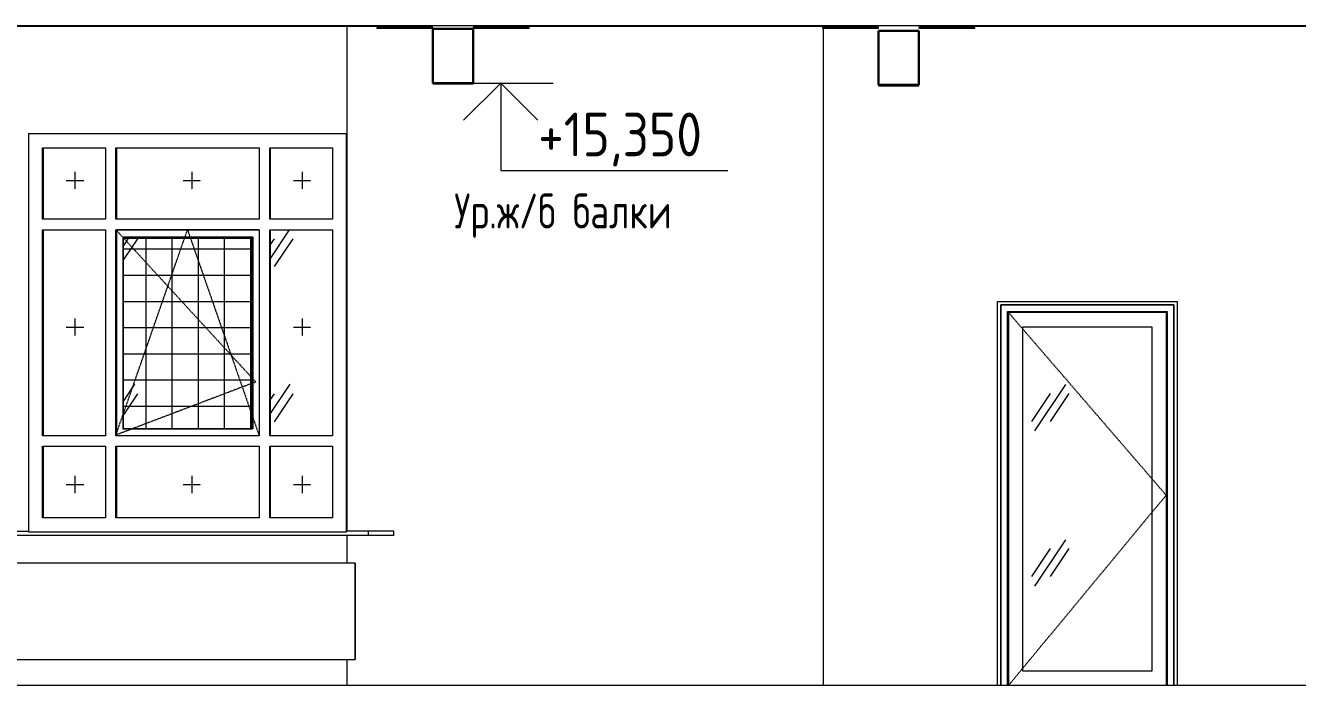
# Model space of a CAD drawing. Header units: millimetres. Extents: x -3929 to 624051, y 52832 to 514950.
# Drawn here: x 590151 to 597431, y 124646 to 128426 of the extents above; entities that cross this region are included whole.
import ezdxf

# ---------------------------------------------------------------- set-up
doc = ezdxf.new("R2010")
doc.units = ezdxf.units.MM
doc.linetypes.add('ADSK_Штриховая_ш2 п1_5', pattern=[4.5, 3, -1.5])
doc.linetypes.add('ADSK_Штриховая_ш3 п1_5', pattern=[4.5, 3, -1.5])
for name, color, linetype, lineweight in [('Аннотация', 7, 'Continuous', 18), ('Двери', 7, 'Continuous', 9), ('Каркас', 7, 'Continuous', 18), ('Окна', 7, 'Continuous', 9), ('Отметки', 7, 'Continuous', 9), ('Перекрытие', 7, 'Continuous', 18), ('Потолки', 7, 'Continuous', 9), ('Стены внутренние', 7, 'Continuous', 18), ('Стены наружные', 7, 'Continuous', 18), ('Узлы', 7, 'Continuous', 18)]:
    doc.layers.add(name, color=color, linetype=linetype, lineweight=lineweight)
doc.layers.add('Линии', color=7, linetype='Continuous', lineweight=9, true_color=0x00a600)
doc.styles.add('GOST Common_1', font='GOST_Common.ttf', dxfattribs={"width": 0.9, "height": 250})
doc.styles.add('GOST Common_3', font='GOST_Common.ttf', dxfattribs={"width": 0.8, "height": 350})
pattern_1 = [(236.31, (24482.36, 9022.3), (-888.9976, -1778), [320.533, -2884.8]), (236.31, (24500.14, 8968.96), (-888.9976, -1778), [192.32, -3013.01]), (236.31, (24393.46, 8968.96), (-888.9976, -1778), [192.32, -3013.01])]

# ---------------------------------------------------------------- blocks, each defined once
blk = doc.blocks.new('АС_Дверь_Однопольная_Алюминиевая - 1030х2200 алюм ост с мат_плёнкой Д19л-4850105-Разрез 1-1')
at = {"layer": 'Двери'}
h = blk.add_hatch(dxfattribs=at)
h.set_pattern_fill('FP_26', color=256, style=0, pattern_type=2)
h.set_pattern_definition([(236.31, (24475.97, 9022.3), (-888.998, -1778.001), [320.533, -2884.8]), (236.31, (24493.75, 8968.96), (-888.998, -1778.001), [192.32, -3013.015]), (236.31, (24387.07, 8968.96), (-888.998, -1778.001), [192.32, -3013.015])])
h.paths.add_polyline_path([(39626, 11982), (39749.6, 11982), (39749.6, 13955), (39009.6, 13955), (39009.6, 11982), (39365.2, 11982)])
for p, q in [((39874.6, 14080), (38884.6, 14080)), ((38884.6, 14080), (38884.6, 11900)), ((38884.6, 11900), (38884.6, 14080)), ((38884.6, 14080), (39874.6, 14080)), ((39874.6, 11900), (39874.6, 14080)), ((39874.6, 14080), (39874.6, 11900)), ((38923.6, 14041), (39835.6, 14041)), ((38923.6, 11900), (38923.6, 14041)), ((39830.6, 14036), (38928.6, 14036)), ((38928.6, 14036), (38928.6, 11901)), ((39830.6, 14036), (39830.6, 11901)), ((39835.6, 14041), (39835.6, 11900)), ((39009.6, 13955), (39749.6, 13955)), ((39009.6, 11982), (39009.6, 13955)), ((39749.6, 13955), (39749.6, 11982)), ((39749.6, 11982), (39009.6, 11982)), ((39830.6, 11901), (38928.6, 11901))]:
    blk.add_line(p, q, dxfattribs=at)
at = {"layer": 'Двери', "linetype": 'ADSK_Штриховая_ш2 п1_5'}
for p, q in [((39830.6, 12990), (38928.6, 14036)), ((38928.6, 11901), (39830.6, 12990))]:
    blk.add_line(p, q, dxfattribs=at)
blk = doc.blocks.new('окно трехпол с фрамугой - 1800 и 1820х2300_h___нов_ ок15-V319-Разрез 1-1')
at = {"layer": 'Окна', "true_color": 0x383e42}
blk.add_hatch(color=250, dxfattribs=at).paths.add_polyline_path([(35140.5, 12785), (35142.5, 12785), (35142.5, 15060), (35140.5, 15060), (35140.5, 12860)])
h = blk.add_hatch(color=250, dxfattribs=at)
h.paths.add_polyline_path([(34700.5, 12860), (34703.7, 12860), (34703.7, 13270), (34700.5, 13270), (34700.5, 12860)])
h.paths.add_polyline_path([(33400.5, 12860), (33403.8, 12860), (33403.3, 13270), (33400.5, 13270), (33400.5, 12886.5)])
h.paths.add_polyline_path([(34149.9, 12860), (33823.8, 12860), (33823.8, 13270), (33820.5, 13270), (33820.5, 12860), (33823.9, 12860)])
h.paths.add_polyline_path([(34703.7, 13330), (34703.7, 13330), (34703.7, 14510), (34700.5, 14510), (34700.5, 13330)])
h.paths.add_polyline_path([(33400.5, 13330), (33403.8, 13330), (33403.8, 14510), (33400.5, 14510), (33400.5, 13421.9)])
h.paths.add_polyline_path([(34149.9, 13330), (33823.8, 13330), (33823.8, 14510), (33820.5, 14510), (33820.5, 13330), (33823.8, 13330)])
h.paths.add_polyline_path([(34700.5, 14570), (34703.7, 14570), (34703.7, 14980), (34700.5, 14980), (34700.5, 14605.5)])
h.paths.add_polyline_path([(33820.5, 14570), (33823.8, 14570), (33823.8, 14980), (33820.5, 14980), (33820.5, 14605.5)])
h.paths.add_polyline_path([(33403.8, 14570), (33403.8, 14980), (33400.5, 14980), (33400.5, 14570)])
at = {"layer": 'Окна'}
h = blk.add_hatch(dxfattribs=at)
h.set_pattern_fill('FP_34', color=256, style=0, pattern_type=2)
h.set_pattern_definition(pattern_1)
h.paths.add_polyline_path([(33863.8, 13370), (34603.8, 13370), (34603.8, 14468.7), (33863.8, 14468.6), (33863.8, 13370)])
h.paths.add_polyline_path([(34640.5, 14570), (34640.5, 14980), (33823.8, 14980), (33823.8, 14570), (34149.9, 14570)])
h = blk.add_hatch(dxfattribs=at)
h.set_pattern_fill('FP_34', color=256, style=0, pattern_type=2)
h.set_pattern_definition(pattern_1)
h.paths.add_polyline_path([(34703.8, 13330), (35060.5, 13330), (35060.5, 14509.7), (34703.8, 14509.7), (34703.8, 13459.5)])
h.paths.add_polyline_path([(35060.5, 14570), (35060.5, 14980), (34703.8, 14980), (34703.8, 14570), (34880.2, 14570)])
at = {"layer": 'Окна', "true_color": 0x383e42}
h = blk.add_hatch(color=250, dxfattribs=at)
h.paths.add_polyline_path([(33403.8, 12860), (33403.8, 12860), (33403.8, 12863.2)])
h.paths.add_polyline_path([(33403.8, 13330), (33403.8, 13330), (33403.8, 13841.5)])
h.paths.add_polyline_path([(33403.8, 14570), (33403.8, 14570), (33403.8, 14605.5)])
h = blk.add_hatch(color=250, dxfattribs=at)
h.paths.add_polyline_path([(33823.8, 12860), (33823.8, 12860), (33823.8, 12962.5)])
h.paths.add_polyline_path([(33823.8, 14570), (33823.8, 14570), (33823.8, 14605.5)])
h = blk.add_hatch(color=250, dxfattribs=at)
h.paths.add_polyline_path([(34703.7, 12860), (34703.8, 12860), (34703.7, 12863.8)])
h.paths.add_polyline_path([(34703.8, 14570), (34703.8, 14570), (34703.7, 14570)])
at = {"layer": 'Окна'}
h = blk.add_hatch(dxfattribs=at)
h.set_pattern_fill('FP_34', color=256, style=0, pattern_type=2)
h.set_pattern_definition(pattern_1)
h.paths.add_polyline_path([(33823.8, 12860), (34640.5, 12860.4), (34640.5, 13270), (33823.8, 13270), (33823.8, 12962.5)])
h = blk.add_hatch(dxfattribs=at)
h.set_pattern_fill('FP_34', color=256, style=0, pattern_type=2)
h.set_pattern_definition(pattern_1)
h.paths.add_polyline_path([(34703.8, 12860), (35060.5, 12860), (35060.5, 13270), (34703.8, 13270), (34703.8, 12863.8)])
for p, q in [((33403.8, 14980), (33403.8, 14570)), ((33403.8, 14980), (33403.8, 14570)), ((33823.8, 14980), (33823.8, 14570)), ((33823.8, 14980), (33823.8, 14570)), ((34703.7, 14980), (34703.7, 14570)), ((34703.8, 14980), (34703.8, 14570)), ((33403.8, 14510), (33403.8, 13330)), ((33403.8, 14509.7), (33403.8, 13330)), ((33823.8, 14510), (33823.8, 13330)), ((34703.7, 14510), (34703.7, 13330)), ((34703.8, 14509.7), (34703.8, 13330)), ((33403.8, 13270), (33403.8, 12860)), ((33403.8, 13270), (33403.8, 12860)), ((33823.8, 13270), (33823.8, 12860)), ((33823.8, 13270), (33823.8, 12860)), ((34703.7, 13270), (34703.7, 12860)), ((34703.8, 13270), (34703.8, 12860))]:
    blk.add_line(p, q, dxfattribs=at)
blk = doc.blocks.new('Окна 59 - Окна 52-2546801-Разрез 1-1')
at = {"layer": 'Окна'}
for p, q in [((33403.8, 14509.7), (33760.5, 14509.7)), ((33823.8, 14509.7), (34640.5, 14509.7)), ((34640.5, 14508.7), (33823.8, 14508.7)), ((34703.8, 14509.7), (35060.5, 14509.7)), ((33863.8, 13370), (33863.8, 14468.7)), ((33863.8, 14468.7), (34603.8, 14468.7)), ((34603.8, 14468.7), (34603.8, 13370)), ((34603.8, 13370), (33863.8, 13370))]:
    blk.add_line(p, q, dxfattribs=at)
blk = doc.blocks.new('Высотные отметки - Стрелка вниз-12094-Разрез 1-1')
at = {"layer": 'Аннотация', "lineweight": 5}
for p, q in [((-1155.9, 15420), (-1755.9, 15420)), ((-1455.9, 15420), (-1668, 15207.9)), ((-1455.9, 15420), (-1455.9, 14920)), ((-1455.9, 15420), (-1243.8, 15207.9)), ((-1455.9, 14920), (-2755.9, 14920))]:
    blk.add_line(p, q, dxfattribs=at)

msp = doc.modelspace()

# ---------------------------------------------------------------- hatches: boundary and pattern name
at = {"layer": 'Узлы', "lineweight": 5, "true_color": 0x494949}
h = msp.add_hatch(dxfattribs=at)
h.set_pattern_fill('FP_44', color=251, style=0, pattern_type=2)
h.set_pattern_definition([(0, (580790.93, 121145.93), (0, 150), []), (90, (580790.93, 121145.93), (-150, 9e-15), [])])
h.paths.add_polyline_path([(590708.889, 126115.926), (591448.889, 126115.926), (591448.889, 127205.926), (590708.889, 127205.926), (590708.889, 126587.454)])

# ---------------------------------------------------------------- linework, layer by layer
at = {"layer": 'Каркас', "lineweight": 30}
for p, q in [((592713.195, 128405.933), (592483.195, 128405.933)), ((592483.195, 128405.933), (592483.195, 128095.933)), ((592713.195, 128095.933), (592713.195, 128405.933)), ((595263.195, 128395.933), (595033.195, 128395.933)), ((595033.195, 128395.933), (595033.195, 128085.933)), ((595263.195, 128085.933), (595263.195, 128395.933)), ((592483.195, 128095.933), (592713.195, 128095.933)), ((595033.195, 128085.933), (595263.195, 128085.933))]:
    msp.add_line(p, q, dxfattribs=at)
at = {"layer": 'Линии', "color": 7}
for p, q in [((591988.889, 127805.926), (590168.889, 127805.926)), ((590168.889, 127805.926), (590168.889, 125525.926)), ((591988.889, 125525.926), (591988.889, 127805.926)), ((590248.889, 127315.926), (590248.889, 127725.926)), ((590248.889, 127725.926), (590608.889, 127725.926)), ((590608.889, 127725.926), (590608.889, 127315.926)), ((590668.889, 127315.926), (590668.889, 127725.926)), ((590668.889, 127725.926), (591488.889, 127725.926)), ((591488.889, 127725.926), (591488.889, 127315.926)), ((591548.889, 127315.926), (591548.889, 127725.926)), ((591548.889, 127725.926), (591908.889, 127725.926)), ((591908.889, 127725.926), (591908.889, 127315.926)), ((590608.889, 127315.926), (590248.889, 127315.926)), ((590248.889, 127255.926), (590608.889, 127255.926)), ((590248.889, 126075.926), (590248.889, 127255.926)), ((590608.889, 127255.926), (590608.889, 126075.926)), ((591488.889, 127315.926), (590668.889, 127315.926)), ((590668.889, 127255.926), (591488.889, 127255.926)), ((590668.889, 126075.926), (590668.889, 127255.926)), ((591488.889, 127255.926), (591488.889, 126075.926)), ((591908.889, 127315.926), (591548.889, 127315.926)), ((591548.889, 127255.926), (591908.889, 127255.926)), ((591548.889, 126075.926), (591548.889, 127255.926)), ((591908.889, 127255.926), (591908.889, 126075.926)), ((591448.889, 127205.926), (590708.889, 127205.926)), ((590708.889, 127205.926), (590708.889, 126115.926)), ((591448.889, 126115.926), (591448.889, 127205.926)), ((590708.889, 126115.926), (591448.889, 126115.926)), ((590608.889, 126075.926), (590248.889, 126075.926)), ((590248.889, 126015.926), (590608.889, 126015.926)), ((590248.889, 125605.926), (590248.889, 126015.926)), ((590608.889, 126015.926), (590608.889, 125605.926)), ((591488.889, 126075.926), (590668.889, 126075.926)), ((590668.889, 126015.926), (591488.889, 126015.926)), ((590668.889, 125605.926), (590668.889, 126015.926)), ((591488.889, 126015.926), (591488.889, 125605.926)), ((591908.889, 126075.926), (591548.889, 126075.926)), ((591548.889, 126015.926), (591908.889, 126015.926)), ((591548.889, 125605.926), (591548.889, 126015.926)), ((591908.889, 126015.926), (591908.889, 125605.926)), ((590608.889, 125605.926), (590248.889, 125605.926)), ((591488.889, 125605.926), (590668.889, 125605.926)), ((591908.889, 125605.926), (591548.889, 125605.926)), ((590168.889, 125525.926), (591988.889, 125525.926))]:
    msp.add_line(p, q, dxfattribs=at)
at = {"layer": 'Линии', "color": 7, "linetype": 'ADSK_Штриховая_ш3 п1_5', "lineweight": 5}
for p, q in [((590434.312, 127587.606), (590434.312, 127487.606)), ((591102.925, 127587.606), (591102.925, 127487.606)), ((591734.717, 127587.606), (591734.717, 127487.606)), ((590384.312, 127537.606), (590484.312, 127537.606)), ((591052.925, 127537.606), (591152.925, 127537.606)), ((591684.717, 127537.606), (591784.717, 127537.606)), ((590668.889, 127255.926), (591468.889, 126384.581)), ((590668.889, 126080.561), (591078.462, 127255.926)), ((591078.462, 127255.926), (591488.889, 126075.926)), ((590434.312, 126747.606), (590434.312, 126647.606)), ((591734.717, 126747.606), (591734.717, 126647.606)), ((590384.312, 126697.606), (590484.312, 126697.606)), ((591684.717, 126697.606), (591784.717, 126697.606)), ((591468.889, 126384.581), (590668.889, 126080.561)), ((590384.312, 125797.606), (590484.312, 125797.606)), ((590434.312, 125847.606), (590434.312, 125747.606)), ((591052.925, 125797.606), (591152.925, 125797.606)), ((591102.925, 125847.606), (591102.925, 125747.606)), ((591684.717, 125797.606), (591784.717, 125797.606)), ((591734.717, 125847.606), (591734.717, 125747.606))]:
    msp.add_line(p, q, dxfattribs=at)
at = {"layer": 'Отметки', "lineweight": 5}
msp.add_line((592531.969, 128095.933), (592870.618, 128095.933), dxfattribs=at)
at = {"layer": 'Перекрытие', "lineweight": 20}
msp.add_line((564126.854, 128425.933), (605818.36, 128425.933), dxfattribs=at)
at = {"layer": 'Перекрытие'}
for p, q in [((592258.586, 125505.933), (588847.265, 125505.933)), ((589208.889, 125530.933), (590168.889, 125530.933)), ((592258.586, 125530.933), (591988.889, 125530.933)), ((592113.318, 125505.933), (592113.318, 125530.933)), ((592258.586, 125505.933), (592258.586, 125530.933)), ((605791.974, 124645.933), (588822.265, 124645.933))]:
    msp.add_line(p, q, dxfattribs=at)
at = {"layer": 'Потолки', "lineweight": 18}
for p, q in [((589813.195, 128420.933), (592483.195, 128420.933)), ((592483.195, 128420.933), (592483.195, 128425.933)), ((592713.195, 128425.933), (592713.195, 128420.933)), ((592713.195, 128420.933), (595033.195, 128420.933)), ((595033.195, 128420.933), (595033.195, 128425.933)), ((595263.195, 128425.933), (595263.195, 128420.933)), ((595263.195, 128420.933), (597933.195, 128420.933)), ((592482.237, 128415.933), (592162.237, 128415.933)), ((592162.237, 128415.933), (592162.237, 128410.933)), ((592162.237, 128410.933), (592482.237, 128410.933)), ((592482.237, 128410.933), (592482.237, 128415.933)), ((593033.195, 128415.933), (592713.195, 128415.933)), ((592713.195, 128415.933), (592713.195, 128410.933)), ((592713.195, 128410.933), (593033.195, 128410.933)), ((593033.195, 128410.933), (593033.195, 128415.933)), ((595033.195, 128415.933), (594713.195, 128415.933)), ((594713.195, 128415.933), (594713.195, 128410.933)), ((594713.195, 128410.933), (595033.195, 128410.933)), ((595033.195, 128410.933), (595033.195, 128415.933)), ((595584.154, 128415.933), (595264.154, 128415.933)), ((595264.154, 128415.933), (595264.154, 128410.933)), ((595264.154, 128410.933), (595584.154, 128410.933)), ((595584.154, 128410.933), (595584.154, 128415.933)), ((592713.195, 128095.933), (592482.237, 128095.933)), ((592482.237, 128095.933), (592482.237, 128090.933)), ((592482.237, 128090.933), (592713.195, 128090.933)), ((592713.195, 128090.933), (592713.195, 128095.933)), ((595263.195, 128085.933), (595033.195, 128085.933)), ((595033.195, 128085.933), (595033.195, 128080.933)), ((595033.195, 128080.933), (595263.195, 128080.933)), ((595263.195, 128080.933), (595263.195, 128085.933))]:
    msp.add_line(p, q, dxfattribs=at)
at = {"layer": 'Стены внутренние'}
for p, q in [((591990.857, 128420.933), (591990.857, 125530.933)), ((594715.537, 128420.933), (594715.537, 128415.896)), ((594715.537, 128410.933), (594715.537, 124645.933)), ((595712.926, 124645.933), (595712.926, 126845.933)), ((595712.926, 126845.933), (596742.926, 126845.933)), ((596742.926, 126845.933), (596742.926, 124645.933)), ((591990.857, 125505.933), (591990.857, 125345.933)), ((592038.824, 125345.933), (588847.265, 125345.933)), ((592038.766, 124795.933), (592038.766, 125345.933)), ((592038.824, 125345.933), (592038.824, 124795.933)), ((588847.265, 124795.933), (592038.824, 124795.933)), ((591990.857, 124795.933), (591990.857, 124645.933))]:
    msp.add_line(p, q, dxfattribs=at)
at = {"layer": 'Стены наружные'}
msp.add_line((591988.889, 127805.933), (591990.857, 127805.933), dxfattribs=at)

# ---------------------------------------------------------------- block references
at = {"layer": 'Двери'}
msp.add_blockref('АС_Дверь_Однопольная_Алюминиевая - 1030х2200 алюм ост с мат_плёнкой Д19л-4850105-Разрез 1-1', (556848.36, 112745.933), dxfattribs=at)
at = {"layer": 'Окна'}
for name in ['окно трехпол с фрамугой - 1800 и 1820х2300_h___нов_ ок15-V319-Разрез 1-1', 'Окна 59 - Окна 52-2546801-Разрез 1-1']:
    msp.add_blockref(name, (556848.36, 112745.933), dxfattribs=at)
at = {"layer": 'Отметки', "lineweight": 20, "extrusion": (0, 0, -1)}
msp.add_blockref('Высотные отметки - Стрелка вниз-12094-Разрез 1-1', (-591414.724, 112675.933), dxfattribs=at)

# ---------------------------------------------------------------- texts
at = {"layer": 'Отметки', "lineweight": 20, "insert": (593085.371, 127926.489), "char_height": 250, "width": 1164.59094, "attachment_point": 1, "line_spacing_factor": 1.022761, "style": 'GOST Common_1'}
msp.add_mtext('+15,350', dxfattribs=at)

# ---------------------------------------------------------------- next in the draw order: texts
at = {"layer": 'Аннотация', "lineweight": 9, "insert": (592604.864, 127463.285), "char_height": 200, "width": 1515.303, "attachment_point": 1, "line_spacing_factor": 1.022766, "style": 'GOST Common_3', "bg_fill": 2}
msp.add_mtext('\\pxt1.8,3.6,5.4,7.2,9,10.8,12.6,14.4,16.2,18,19.8,21.6,23.4,25.2,27,28.8,30.6,32.4,34.2,36,37.8,39.6,41.4,43.2,45,46.8,48.6,50.4,52.2,54,55.8,57.6;{Ур.ж/б балки}', dxfattribs=at)

doc.saveas('drawing.dxf')
